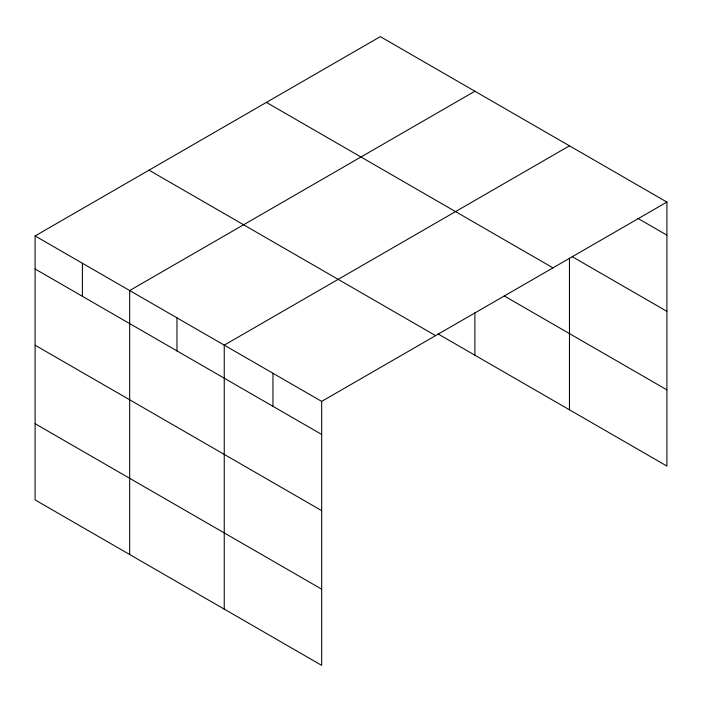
<?xml version="1.0" encoding="UTF-8"?>
<svg xmlns="http://www.w3.org/2000/svg" width="702" height="702" viewBox="0 0 702 702"><rect width="100%" height="100%" fill="white"/><g stroke="black" fill="none" stroke-linecap="round" stroke-linejoin="round"><path stroke-width="1.05" d="M35.1 235.942L321.683 401.395L321.683 665.373L35.1 499.921L35.1 235.942L380.317 36.627L666.9 202.079L666.9 466.058L438.004 333.915M474.894 91.225L129.668 290.54L129.668 554.519M569.462 145.832L224.245 345.138L224.245 609.117M321.683 401.395L666.9 202.079M637.855 218.366L666.9 235.135M572.27 256.713L666.9 311.337M266.4 102.404L552.974 267.857M504.212 295.928L666.9 389.856M149.026 170.165L435.6 335.617M35.1 268.989L321.683 434.45M35.1 345.2L321.683 510.652M35.1 423.71L321.683 589.171M569.462 258.354L569.462 409.81M474.894 312.75L474.894 355.203M272.964 373.271L272.964 406.318M176.957 317.839L176.957 350.895M82.388 263.241L82.388 296.288"/></g></svg>
